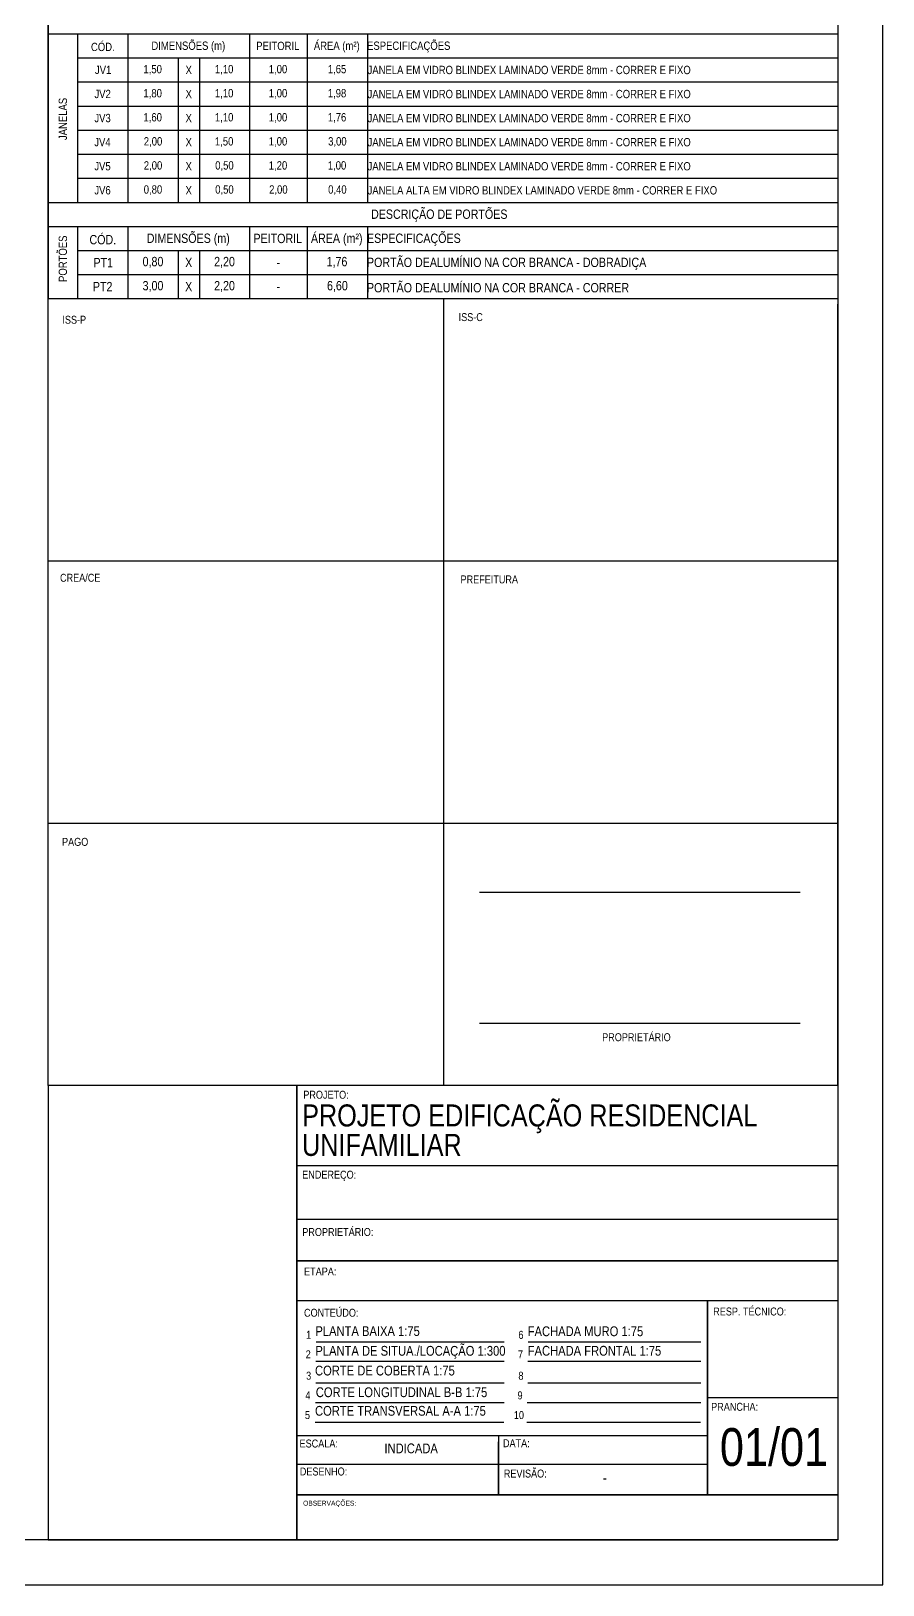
# Model space of a CAD drawing. Extents: x -178 to 151, y -135 to 745.
# Drawn here: x 136.53 to 150.69, y 700.13 to 725.95 of the extents above; entities that cross this region are included whole.
import ezdxf
from ezdxf.enums import TextEntityAlignment as Align

# ---------------------------------------------------------------- set-up
doc = ezdxf.new("R2010")
doc.units = 0
doc.header["$MEASUREMENT"] = 0
doc.layers.get('0').update_dxf_attribs({"linetype": 'CONTINUOUS'})
for name, color, linetype in [('E-TXT-Y', 2, 'CONTINUOUS'), ("LINHA - PROJETU'S", 1, 'CONTINUOUS'), ("PRANCHA - PROJETU'S", 7, 'CONTINUOUS'), ('TEXTO', 4, 'CONTINUOUS')]:
    doc.layers.add(name, color=color, linetype=linetype)
doc.styles.add('F2', font='swissc.ttf')

msp = doc.modelspace()

# ---------------------------------------------------------------- linework, layer by layer
at = {"color": 7, "linetype": 'Continuous'}
for p, q in [((136.814, 721.505), (136.814, 743.93)), ((149.315, 711.639), (143.983, 711.639)), ((149.315, 709.457), (143.983, 709.457))]:
    msp.add_line(p, q, dxfattribs=at)
at = {"linetype": 'Continuous'}
for p, q in [((136.813, 738.751), (136.813, 721.505)), ((149.939, 738.751), (149.939, 721.505)), ((136.813, 725.905), (149.939, 725.905)), ((137.304, 725.905), (137.304, 723.105)), ((138.139, 725.905), (138.139, 723.105)), ((140.162, 725.905), (140.162, 723.105)), ((141.117, 725.905), (141.117, 723.105)), ((142.124, 725.905), (142.124, 723.105)), ((137.304, 725.505), (149.939, 725.505)), ((138.974, 725.505), (138.974, 723.105)), ((139.327, 725.505), (139.327, 723.105)), ((137.304, 725.105), (149.939, 725.105)), ((137.304, 724.705), (149.939, 724.705)), ((137.304, 724.305), (149.939, 724.305)), ((137.304, 723.905), (149.939, 723.905)), ((137.304, 723.505), (149.939, 723.505)), ((136.813, 723.105), (149.939, 723.105)), ((136.813, 722.705), (149.939, 722.705)), ((137.304, 722.705), (137.304, 721.505)), ((138.139, 722.705), (138.139, 721.505)), ((140.162, 722.705), (140.162, 721.505)), ((141.117, 722.705), (141.117, 721.505)), ((142.124, 722.705), (142.124, 721.505)), ((137.304, 722.305), (149.939, 722.305)), ((138.974, 722.305), (138.974, 721.505)), ((139.327, 722.305), (139.327, 721.505)), ((137.304, 721.905), (149.939, 721.905)), ((136.813, 721.505), (149.939, 721.505))]:
    msp.add_line(p, q, dxfattribs=at)
at = {"color": 5, "linetype": 'Continuous'}
for p, q in [((149.939, 708.429), (149.939, 721.413)), ((149.939, 708.429), (136.814, 708.429)), ((140.948, 700.88), (140.948, 708.429)), ((149.939, 708.429), (149.939, 700.88)), ((140.948, 707.1), (149.939, 707.1)), ((140.948, 706.206), (149.939, 706.206)), ((140.948, 705.513), (149.939, 705.513)), ((140.948, 704.854), (149.939, 704.854)), ((147.772, 704.854), (147.772, 701.634)), ((147.772, 703.244), (149.939, 703.244)), ((147.772, 702.605), (140.948, 702.605)), ((144.297, 702.605), (144.297, 701.626)), ((147.772, 702.797), (147.772, 702.284)), ((140.948, 702.139), (147.772, 702.139)), ((149.939, 701.626), (140.948, 701.626)), ((136.814, 700.88), (149.939, 700.88)), ((136.814, 700.88), (149.939, 700.88)), ((136.814, 700.88), (149.939, 700.88)), ((138.14, 700.88), (149.939, 700.88))]:
    msp.add_line(p, q, dxfattribs=at)
at = {"color": 2}
for q in [(136.814, 717.145), (136.814, 700.88)]:
    msp.add_line((136.814, 708.429), q, dxfattribs=at)
msp.add_lwpolyline([(84.685, 700.13), (150.689, 700.13), (150.689, 744.68), (84.685, 744.68)], close=True, dxfattribs=at)
at = {"color": 5, "linetype": 'Continuous'}
msp.add_lwpolyline([(86.56, 743.93), (149.939, 743.93), (149.939, 700.88), (86.56, 700.88)], close=True, dxfattribs=at)
at = {"color": 7, "linetype": 'Continuous'}
for points in [[(136.814, 708.429), (136.814, 721.505), (149.939, 721.505)], [(143.391, 708.429), (143.391, 721.505)], [(149.939, 717.145), (136.814, 717.145)], [(149.939, 712.785), (136.814, 712.785)]]:
    msp.add_lwpolyline(points, dxfattribs=at)
at = {"color": 5, "linetype": 'Continuous'}
msp.add_lwpolyline([(149.939, 708.429), (136.814, 708.429), (136.814, 700.88)], dxfattribs=at)
msp.add_lwpolyline([(149.939, 708.429), (136.814, 708.429), (136.814, 700.88)], dxfattribs=at)
at = {"layer": "LINHA - PROJETU'S", "color": 1}
for p, q in [((140.948, 708.429), (140.948, 700.88)), ((140.948, 707.1), (149.939, 707.1)), ((140.948, 705.513), (149.939, 705.513)), ((149.939, 705.513), (140.948, 705.513)), ((140.948, 705.513), (149.939, 705.513)), ((140.948, 705.513), (149.939, 705.513)), ((147.772, 702.797), (147.772, 701.634)), ((144.297, 701.626), (144.297, 702.139)), ((144.297, 701.626), (140.948, 701.626)), ((147.617, 701.626), (144.297, 701.626))]:
    msp.add_line(p, q, dxfattribs=at)
at = {"layer": "PRANCHA - PROJETU'S", "color": 1}
for p, q in [((140.948, 702.587), (140.948, 708.429)), ((147.772, 701.634), (147.772, 704.854)), ((140.948, 700.88), (140.948, 702.587)), ((147.772, 702.587), (147.772, 702.589)), ((140.948, 702.139), (147.617, 702.139)), ((144.297, 701.626), (144.297, 702.139)), ((140.948, 701.626), (149.939, 701.626)), ((140.948, 701.626), (147.617, 701.626))]:
    msp.add_line(p, q, dxfattribs=at)
at = {"layer": "PRANCHA - PROJETU'S", "color": 7}
for p, q in [((141.27, 704.17), (144.395, 704.17)), ((144.792, 704.17), (147.228, 704.17)), ((144.792, 704.17), (147.665, 704.17)), ((141.263, 703.846), (144.395, 703.846)), ((144.785, 703.846), (147.665, 703.846)), ((141.263, 703.49), (144.395, 703.49)), ((144.785, 703.49), (147.665, 703.49)), ((141.257, 703.164), (144.395, 703.164)), ((141.257, 703.164), (144.395, 703.164)), ((144.778, 703.163), (147.665, 703.163)), ((144.778, 703.163), (147.665, 703.163)), ((141.25, 702.837), (144.388, 702.837)), ((141.25, 702.837), (144.388, 702.837)), ((144.771, 702.837), (147.658, 702.837)), ((144.771, 702.837), (147.658, 702.837))]:
    msp.add_line(p, q, dxfattribs=at)
at = {"layer": "PRANCHA - PROJETU'S"}
for q in [(149.696, 700.88), (149.939, 700.88)]:
    msp.add_line((141.585, 700.88), q, dxfattribs=at)
at = {"layer": 'TEXTO', "color": 3}
msp.add_line((144.297, 702.139), (144.297, 702.508), dxfattribs=at)

# ---------------------------------------------------------------- texts
at = {"color": 7, "linetype": 'Continuous', "style": 'F2'}
for s, height, p in [('CÓD.', 0.1377, (137.526, 725.619)), ('DIMENSÕES (m)', 0.13769, (138.531, 725.639)), ('PEITORIL', 0.1377, (140.272, 725.636)), ('ÁREA (m²)', 0.1377, (141.23, 725.638)), ('ESPECIFICAÇÕES', 0.13769, (142.115, 725.639)), ('JV1', 0.1377, (137.592, 725.237)), ('1,50', 0.1377, (138.398, 725.25)), ('X', 0.138, (139.098, 725.236)), ('1,10', 0.1377, (139.586, 725.25)), ('1,00', 0.1377, (140.481, 725.25)), ('1,65', 0.1377, (141.462, 725.25)), ('JANELA EM VIDRO BLINDEX LAMINADO VERDE 8mm - CORRER E FIXO', 0.13769, (142.123, 725.236)), ('JV2', 0.1377, (137.584, 724.837)), ('1,80', 0.1377, (138.398, 724.85)), ('X', 0.138, (139.098, 724.836)), ('1,10', 0.1377, (139.586, 724.85)), ('1,00', 0.1377, (140.481, 724.85)), ('1,98', 0.1377, (141.462, 724.85)), ('JANELA EM VIDRO BLINDEX LAMINADO VERDE 8mm - CORRER E FIXO', 0.13769, (142.123, 724.836)), ('JV3', 0.1377, (137.583, 724.437)), ('1,60', 0.1377, (138.398, 724.45)), ('X', 0.138, (139.098, 724.436)), ('1,10', 0.1377, (139.586, 724.45)), ('1,00', 0.1377, (140.481, 724.45)), ('1,76', 0.1377, (141.462, 724.45)), ('JANELA EM VIDRO BLINDEX LAMINADO VERDE 8mm - CORRER E FIXO', 0.13769, (142.123, 724.436)), ('JV4', 0.1377, (137.581, 724.037)), ('2,00', 0.1377, (138.404, 724.05)), ('X', 0.138, (139.098, 724.036)), ('1,50', 0.1377, (139.586, 724.05)), ('1,00', 0.1377, (140.481, 724.05)), ('3,00', 0.1377, (141.468, 724.05)), ('JANELA EM VIDRO BLINDEX LAMINADO VERDE 8mm - CORRER E FIXO', 0.13769, (142.123, 724.036)), ('JV5', 0.1377, (137.582, 723.637)), ('2,00', 0.1377, (138.404, 723.65)), ('X', 0.138, (139.098, 723.636)), ('0,50', 0.1377, (139.591, 723.65)), ('1,20', 0.1377, (140.481, 723.65)), ('1,00', 0.1377, (141.462, 723.65)), ('JANELA EM VIDRO BLINDEX LAMINADO VERDE 8mm - CORRER E FIXO', 0.13769, (142.123, 723.636)), ('JV6', 0.1377, (137.582, 723.237)), ('0,80', 0.1377, (138.403, 723.25)), ('X', 0.138, (139.098, 723.236)), ('0,50', 0.1377, (139.591, 723.25)), ('2,00', 0.1377, (140.487, 723.25)), ('0,40', 0.1377, (141.468, 723.25)), ('JANELA ALTA EM VIDRO BLINDEX LAMINADO VERDE 8mm - CORRER E FIXO', 0.13769, (142.123, 723.236)), ('DESCRIÇÃO DE PORTÕES', 0.1549, (142.181, 722.831)), ('CÓD.', 0.1549, (137.501, 722.408)), ('DIMENSÕES (m)', 0.1549, (138.453, 722.431)), ('PEITORIL', 0.1549, (140.226, 722.428)), ('ÁREA (m²)', 0.1549, (141.182, 722.43)), ('ESPECIFICAÇÕES', 0.1549, (142.114, 722.431)), ('PORTÃO DEALUMÍNIO NA COR BRANCA - DOBRADIÇA', 0.1549, (142.113, 722.03)), ('PT1', 0.1549, (137.567, 722.027)), ('0,80', 0.1549, (138.384, 722.043)), ('X', 0.155, (139.091, 722.028)), ('2,20', 0.1549, (139.573, 722.043)), ('-', 0.155, (140.61, 722.028)), ('1,76', 0.1549, (141.442, 722.043)), ('PT2', 0.1549, (137.557, 721.627)), ('3,00', 0.1549, (138.384, 721.643)), ('X', 0.155, (139.091, 721.628)), ('2,20', 0.1549, (139.573, 721.643)), ('-', 0.155, (140.61, 721.628)), ('6,60', 0.1549, (141.449, 721.643)), ('PORTÃO DEALUMÍNIO NA COR BRANCA - CORRER', 0.1549, (142.113, 721.609))]:
    msp.add_text(s, height=height, dxfattribs=at).set_placement(p)
for s, p in [('JANELAS', (137.127, 724.14)), ('PORTÕES', (137.127, 721.782))]:
    msp.add_text(s, height=0.1377, rotation=90, dxfattribs=at).set_placement(p)
for s, height, p in [('ISS-P', 0.1317, (137.248, 721.154)), ('ISS-C', 0.1317, (143.838, 721.198)), ('CREA/CE', 0.1317, (137.347, 716.869)), ('PREFEITURA', 0.1317, (144.146, 716.838)), ('PAGO', 0.1317, (137.263, 712.478)), ('PROPRIETÁRIO', 0.13168, (146.592, 709.248))]:
    msp.add_text(s, height=height, dxfattribs=at).set_placement(p, align=Align.MIDDLE)
at = {"layer": 'E-TXT-Y', "style": 'F2'}
for s, p in [('PROJETO EDIFICAÇÃO RESIDENCIAL', (141.036, 707.749)), ('UNIFAMILIAR', (141.034, 707.259))]:
    msp.add_text(s, height=0.36579, dxfattribs=at).set_placement(p)
at = {"layer": "PRANCHA - PROJETU'S", "color": 7, "style": 'F2'}
for s, height, p in [('PROJETO:', 0.1317, (141.055, 708.21)), ('ENDEREÇO:', 0.1317, (141.037, 706.881)), ('PROPRIETÁRIO:', 0.13168, (141.038, 705.929)), ('ETAPA:', 0.1317, (141.068, 705.273)), ('CONTEÚDO:', 0.1317, (141.067, 704.587)), ('RESP. TÉCNICO:', 0.13168, (147.868, 704.608)), ('1', 0.132, (141.102, 704.221)), ('6', 0.132, (144.63, 704.22)), ('2', 0.132, (141.095, 703.896)), ('7', 0.132, (144.623, 703.896)), ('3', 0.132, (141.102, 703.541)), ('8', 0.132, (144.63, 703.54)), ('4', 0.132, (141.089, 703.214)), ('9', 0.132, (144.616, 703.214)), ('PRANCHA:', 0.1317, (147.834, 703.024)), ('5', 0.132, (141.082, 702.887)), ('10', 0.1317, (144.555, 702.887)), ('ESCALA:', 0.1317, (140.993, 702.414)), ('DATA:', 0.1317, (144.374, 702.419)), ('DESENHO:', 0.1317, (140.997, 701.949)), ('REVISÃO:', 0.1317, (144.388, 701.915))]:
    msp.add_text(s, height=height, dxfattribs=at).set_placement(p)
at = {"layer": "PRANCHA - PROJETU'S", "color": 2, "style": 'F2'}
for s, height, p in [('PLANTA BAIXA 1:75', 0.16221, (141.256, 704.267)), ('FACHADA MURO 1:75', 0.16221, (144.785, 704.264)), ('PLANTA DE SITUA./LOCAÇÃO 1:300', 0.16221, (141.256, 703.939)), ('FACHADA FRONTAL 1:75', 0.16221, (144.785, 703.94)), ('CORTE DE COBERTA 1:75', 0.16221, (141.25, 703.611)), ('CORTE LONGITUDINAL B-B 1:75', 0.16221, (141.263, 703.251)), ('CORTE TRANSVERSAL A-A 1:75', 0.16221, (141.25, 702.942)), ('01/01', 0.6275, (147.979, 702.108)), ('INDICADA', 0.1622, (142.404, 702.318)), ('-', 0.162, (146.036, 701.827))]:
    msp.add_text(s, height=height, dxfattribs=at).set_placement(p)
at = {"layer": "PRANCHA - PROJETU'S", "style": 'F2'}
msp.add_text('OBSERVAÇÕES:', height=0.0811, dxfattribs=at).set_placement((141.052, 701.448))

doc.saveas('drawing.dxf')
